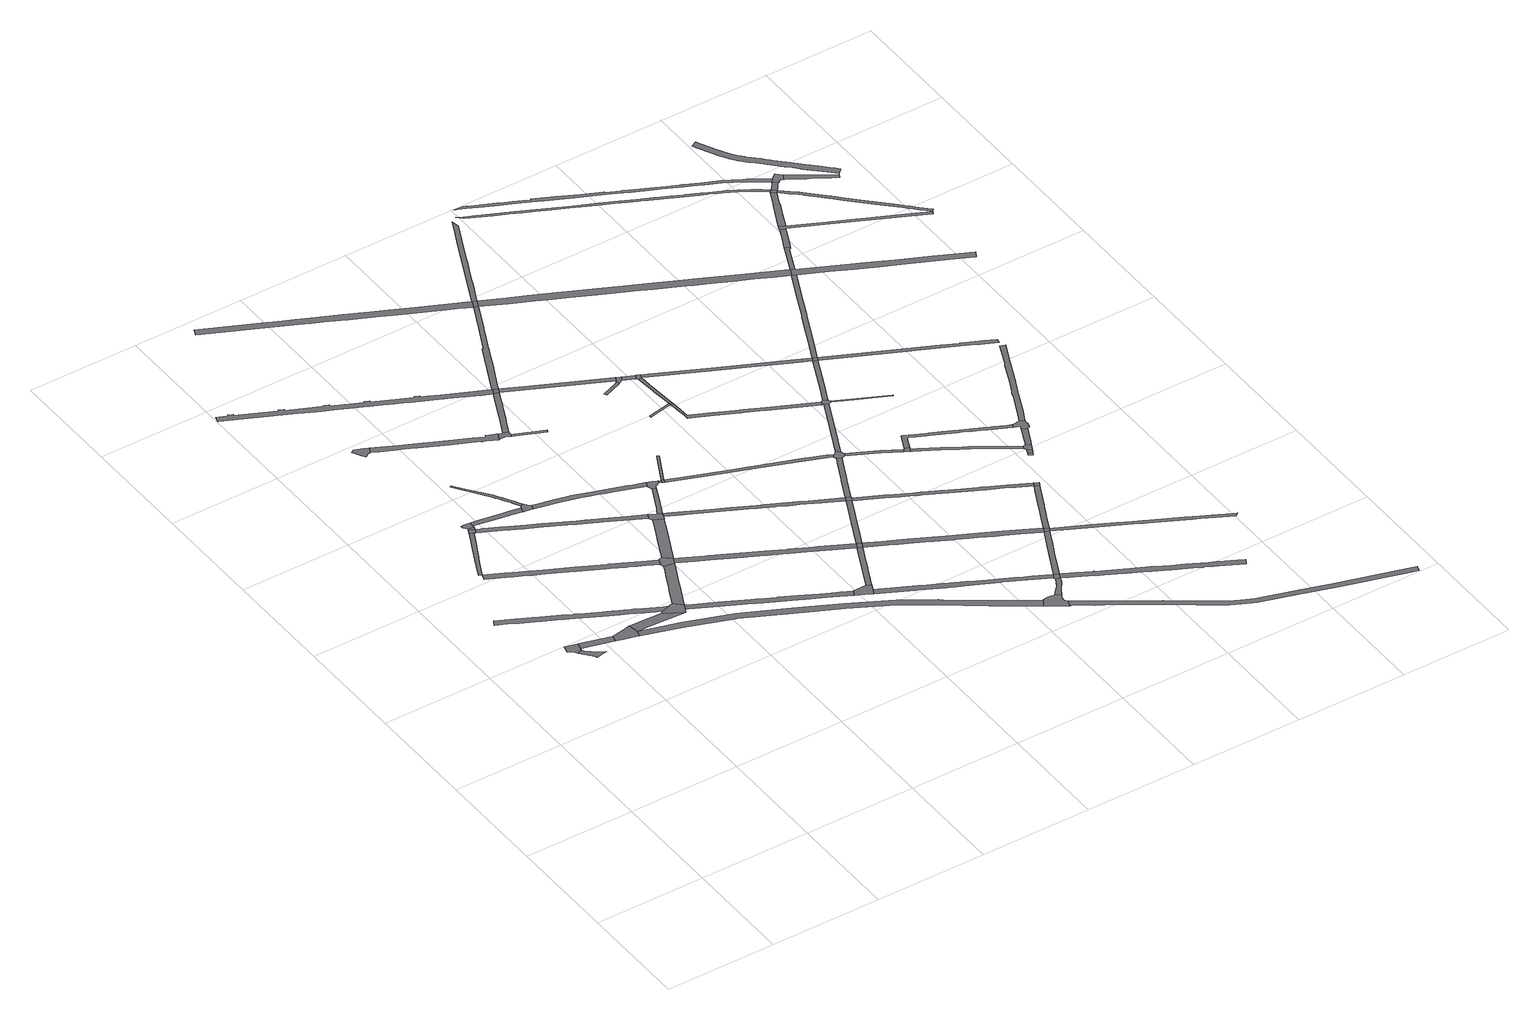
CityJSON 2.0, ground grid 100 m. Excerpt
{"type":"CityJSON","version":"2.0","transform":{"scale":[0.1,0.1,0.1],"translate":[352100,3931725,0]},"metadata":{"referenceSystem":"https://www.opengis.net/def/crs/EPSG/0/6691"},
"CityObjects":{
"road1":{"type":"Road","geometry":[{"type":"MultiSurface","lod":"1","boundaries":[[[0,1,2,3,4,5]]]}]},
"road2":{"type":"Road","attributes":{"RoadStructureAttribute.sectionType":"1"},"geometry":[{"type":"MultiSurface","lod":"1","boundaries":[[[5,6,7,8,9,10,11,0]]]}]},
"road3":{"type":"Road","attributes":{"RoadStructureAttribute.sectionType":"1"},"geometry":[{"type":"MultiSurface","lod":"1","boundaries":[[[12,13,14,15,1,0]]]}]},
"road4":{"type":"Road","attributes":{"RoadStructureAttribute.sectionType":"1"},"geometry":[{"type":"MultiSurface","lod":"1","boundaries":[[[16,17,18,19,20,21,22,23,24,25,26,27,28,29,30,31,32,33,34,35,36,37,38,39,40,41,42,43,44,45,46,47,48,49,50,51,52,53,54,55,56,57,58,59,60,61,62,63,64,65,66]]]}]},
"road5":{"type":"Road","geometry":[{"type":"MultiSurface","lod":"1","boundaries":[[[67,68,69,70,71,14,13,72,73,74,75,76,77]]]}]},
"road6":{"type":"Road","attributes":{"RoadStructureAttribute.sectionType":"1"},"geometry":[{"type":"MultiSurface","lod":"1","boundaries":[[[78,79,80,81,82,83,84,85,86,87,88,89,90,91]]]}]},
"road7":{"type":"Road","geometry":[{"type":"MultiSurface","lod":"1","boundaries":[[[90,92,93,94,95,96,91]]]}]},
"road8":{"type":"Road","attributes":{"RoadStructureAttribute.sectionType":"1"},"geometry":[{"type":"MultiSurface","lod":"1","boundaries":[[[97,98,94,93]]]}]},
"road9":{"type":"Road","geometry":[{"type":"MultiSurface","lod":"1","boundaries":[[[99,100,101,102,103,104,98,97,105]]]}]},
"road10":{"type":"Road","attributes":{"RoadStructureAttribute.sectionType":"1"},"geometry":[{"type":"MultiSurface","lod":"1","boundaries":[[[106,107,108,109,110,111,112,67,77]]]}]},
"road11":{"type":"Road","attributes":{"RoadStructureAttribute.sectionType":"1"},"geometry":[{"type":"MultiSurface","lod":"1","boundaries":[[[113,114,115,116,117,118,119,120,121,122,123,124,125,126,127,128,129,130,131,132,133,134,135,136,137,138,139,140,141,142,143,144,145,146,147,148,81,149]]]}]},
"road12":{"type":"Road","geometry":[{"type":"MultiSurface","lod":"1","boundaries":[[[150,151,152,153,154,155,156,157,158,159,160,161]]]}]},
"road13":{"type":"Road","attributes":{"RoadStructureAttribute.sectionType":"1"}},
"road14":{"type":"Road","geometry":[{"type":"MultiSurface","lod":"1","boundaries":[[[40,39,110,109,162,163,164]]]}]},
"road15":{"type":"Road","attributes":{"RoadStructureAttribute.sectionType":"1"},"geometry":[{"type":"MultiSurface","lod":"1","boundaries":[[[165,166,167,168,169,170,171,172,173,174,175,176,177,178,179,180,181,182,183,99,105]]]}]},
"road16":{"type":"Road","attributes":{"RoadStructureAttribute.sectionType":"1"},"geometry":[{"type":"MultiSurface","lod":"1","boundaries":[[[184,185,186,187,188,189,190,191,192,193,194,195,196,197,198,199,200,201,202,203,204,205,206,207,208,209,210,211,212,213,214,215,216]]]}]},
"road17":{"type":"Road","geometry":[{"type":"MultiSurface","lod":"1","boundaries":[[[217,218,219,220,221,222,223,224,225,226,216,215,227,228,229,230,231,232,233,234,175,174,235,236,237]]]}]},
"road18":{"type":"Road","attributes":{"RoadStructureAttribute.sectionType":"1"},"geometry":[{"type":"MultiSurface","lod":"1","boundaries":[[[238,239,240,241,242,243,244,245,246,247,248,249,250,251,252,253,254,255,256,93,92,257,258,259,260,261,262,263,264,265,266,267,268,269,270,271,272,273,274,275,276]]]}]},
"road19":{"type":"Road","attributes":{"RoadStructureAttribute.sectionType":"1"},"geometry":[{"type":"MultiSurface","lod":"1","boundaries":[[[277,278,279,280,281,282,283,284,285,286,287,288,289,290,291,292,293,294,295,296,297,298,299,300,301,302,303,304,305,306,307,308,309,310,311,312,313,314,315,316,317,318,319,320,321,322,323,324,325,326,327,328,329,330]]]}]},
"road20":{"type":"Road","attributes":{"RoadStructureAttribute.sectionType":"1"},"geometry":[{"type":"MultiSurface","lod":"1","boundaries":[[[331,332,333,334,335,336,337,338,339,340,341,342,343,344,345,346,347,348,349,350,351,352,353,354,355,356,357,358,359,360,361,155,362]]]}]},
"road21":{"type":"Road","geometry":[{"type":"MultiSurface","lod":"1","boundaries":[[[363,130,129,364,365,366]]]}]},
"road22":{"type":"Road","attributes":{"RoadStructureAttribute.sectionType":"1"},"geometry":[{"type":"MultiSurface","lod":"1","boundaries":[[[162,367,368,369,370,371,372,373,374,375,376,377,378,379,380,381,382,383,384,385,386,387,388,389,390,391,392,393,163]]]}]},
"road23":{"type":"Road","attributes":{"RoadStructureAttribute.sectionType":"1"},"geometry":[{"type":"MultiSurface","lod":"1","boundaries":[[[394,395,396,397,398,399,400,401,402,403,404,405,406,363,366]]]}]},
"road24":{"type":"Road","attributes":{"RoadStructureAttribute.sectionType":"1"},"geometry":[{"type":"MultiSurface","lod":"1","boundaries":[[[236,407,408,409,410,411,412,413,414,415,416,417,418,419,420,421,422,423,424,425,426,427,428,429,430,431,432,433,434,237]]]}]},
"road25":{"type":"Road","attributes":{"RoadStructureAttribute.sectionType":"1"},"geometry":[{"type":"MultiSurface","lod":"1","boundaries":[[[435,436,437,438,439,440,441,442,443,444,445,446,447,448,449,450,451,452,453,454,455,456,457,77,76]]]}]},
"road26":{"type":"Road","geometry":[{"type":"MultiSurface","lod":"1","boundaries":[[[275,401,400,458,459,460,276]]]}]},
"road27":{"type":"Road","geometry":[{"type":"MultiSurface","lod":"1","boundaries":[[[350,461,462,463,464,465,466,467,468,469,470,471,472,473,351]]]}]},
"road28":{"type":"Road","attributes":{"RoadStructureAttribute.sectionType":"1"},"geometry":[{"type":"MultiSurface","lod":"1","boundaries":[[[474,475,476,477,478,479,365,480,481,482,483,484,485,486,487,488,489,490,491,492,493,494,495,496,497,498,499,500,501,502,366,365,364,503,504,505,506,507,164,163]]]}]},
"road29":{"type":"Road","attributes":{"RoadStructureAttribute.sectionType":"1"},"geometry":[{"type":"MultiSurface","lod":"1","boundaries":[[[508,509,510,511,512,513,514,515,516,517,460,459]]]}]},
"road30":{"type":"Road","attributes":{"RoadStructureAttribute.sectionType":"1"},"geometry":[{"type":"MultiSurface","lod":"1","boundaries":[[[518,519,520,521,522,464,463]]]}]},
"road31":{"type":"Road","attributes":{"RoadStructureAttribute.sectionType":"1"},"geometry":[{"type":"MultiSurface","lod":"1","boundaries":[[[330,523,524,525,526,467,466,527,528,529,530,531,532,533,534,535,536,537]]]}]},
"road32":{"type":"Road","geometry":[{"type":"MultiSurface","lod":"1","boundaries":[[[538,539,540,421,420,541,512,511,542,543,544,545]]]}]},
"road33":{"type":"Road","attributes":{"RoadStructureAttribute.sectionType":"1"},"geometry":[{"type":"MultiSurface","lod":"1","boundaries":[[[546,547,548,549,550,551,552,553,554,555,556,557,558,559,560,561,562,563,564,565,566,567,568,569,570,571,572,573,574,575,576]]]}]},
"road34":{"type":"Road","geometry":[{"type":"MultiSurface","lod":"1","boundaries":[[[577,578,579,580,581,582,583,377,376]]]}]},
"road35":{"type":"Road","attributes":{"RoadStructureAttribute.sectionType":"1"},"geometry":[{"type":"MultiSurface","lod":"1","boundaries":[[[584,585,538,545]]]}]},
"road36":{"type":"Road","geometry":[{"type":"MultiSurface","lod":"1","boundaries":[[[586,587,585,584,588]]]}]},
"road37":{"type":"Road","geometry":[{"type":"MultiSurface","lod":"1","boundaries":[[[537,589,277,330]]]}]},
"road38":{"type":"Road","attributes":{"RoadStructureAttribute.sectionType":"1"},"geometry":[{"type":"MultiSurface","lod":"1","boundaries":[[[590,591,592,593,587,586]]]}]},
"road39":{"type":"Road","attributes":{"RoadStructureAttribute.sectionType":"1"},"geometry":[{"type":"MultiSurface","lod":"1","boundaries":[[[594,595,596,597,582,581,598,599,600,601,602,603,604,605,606,607,608,492]]]}]},
"road40":{"type":"Road","attributes":{"RoadStructureAttribute.sectionType":"1"},"geometry":[{"type":"MultiSurface","lod":"1","boundaries":[[[458,609,610,611,612,613,614,615,616,617,618,619,620,621,622,623,624,625,626,627,628,629,630,631,632,633,634,635,636,637,638,639,459]]]}]},
"road41":{"type":"Road","geometry":[{"type":"MultiSurface","lod":"1","boundaries":[[[608,640,493,492]]]}]},
"road42":{"type":"Road","attributes":{"RoadStructureAttribute.sectionType":"1"},"geometry":[{"type":"MultiSurface","lod":"1","boundaries":[[[641,642,643,644,645,646,647,589,537]]]}]},
"road43":{"type":"Road","attributes":{"RoadStructureAttribute.sectionType":"1"},"geometry":[{"type":"MultiSurface","lod":"1","boundaries":[[[578,648,649,650,651,652,653,654,655,656,657,658,659,660,661,662,663,664,665,666,667,668,669,670,671,672,673,674,675,676,677,579]]]}]},
"road44":{"type":"Road","attributes":{"RoadStructureAttribute.sectionType":"1"},"geometry":[{"type":"MultiSurface","lod":"1","boundaries":[[[678,679,680,681,682,683,684,685,686,687,586,588,688,689,690,691,692]]]}]},
"road45":{"type":"Road","attributes":{"RoadStructureAttribute.sectionType":"1"},"geometry":[{"type":"MultiSurface","lod":"1","boundaries":[[[693,694,695,493,640,696,697,698,699,700,701,628]]]}]},
"road46":{"type":"Road","geometry":[{"type":"MultiSurface","lod":"1","boundaries":[[[702,703,704,705,706,707]]]}]},
"road47":{"type":"Road","attributes":{"RoadStructureAttribute.sectionType":"1"},"geometry":[{"type":"MultiSurface","lod":"1","boundaries":[[[708,709,710,711,712,713,714,715,716]]]}]},
"road48":{"type":"Road","geometry":[{"type":"MultiSurface","lod":"1","boundaries":[[[629,628,701,717,718,719]]]}]},
"road49":{"type":"Road","geometry":[{"type":"MultiSurface","lod":"1","boundaries":[[[706,720,721,644,643,707]]]}]},
"road50":{"type":"Road","geometry":[{"type":"MultiSurface","lod":"1","boundaries":[[[722,562,561,723]]]}]},
"road51":{"type":"Road","geometry":[{"type":"MultiSurface","lod":"1","boundaries":[[[724,725,726,446,445,727,728,729,730,731,732,733,734,735]]]}]},
"road52":{"type":"Road","geometry":[{"type":"MultiSurface","lod":"1","boundaries":[[[716,736,737,738,708]]]}]},
"road53":{"type":"Road","attributes":{"RoadStructureAttribute.sectionType":"1"},"geometry":[{"type":"MultiSurface","lod":"1","boundaries":[[[720,739,740,721]]]}]},
"road54":{"type":"Road","geometry":[{"type":"MultiSurface","lod":"1","boundaries":[[[741,742,743,744,745,740,739,746,747,748]]]}]},
"road55":{"type":"Road","attributes":{"RoadStructureAttribute.sectionType":"1"},"geometry":[{"type":"MultiSurface","lod":"1","boundaries":[[[749,750,751,752,753,754,755,756,757,758,640,608,759,760,761,762,763,764,765,766,767,768,769,770,771,772]]]}]},
"road56":{"type":"Road","attributes":{"RoadStructureAttribute.sectionType":"1"},"geometry":[{"type":"MultiSurface","lod":"1","boundaries":[[[773,774,775,776,777,778,779,780,781,782,783,784,629,719]]]}]},
"road57":{"type":"Road","geometry":[{"type":"MultiSurface","lod":"1","boundaries":[[[656,785,786,787,657]]]}]},
"road58":{"type":"Road","attributes":{"RoadStructureAttribute.sectionType":"1"},"geometry":[{"type":"MultiSurface","lod":"1","boundaries":[[[788,789,790,791,792,793,794,795,796,562,722,797,798,799,800,801,802,803,804,805]]]}]},
"road59":{"type":"Road","geometry":[{"type":"MultiSurface","lod":"1","boundaries":[[[806,780,779,807,808,809,810,811,812,813,814,815,816,678,692]]]}]},
"road60":{"type":"Road","attributes":{"RoadStructureAttribute.sectionType":"1"},"geometry":[{"type":"MultiSurface","lod":"1","boundaries":[[[817,818,819,820,821,822,823,824,825,826,827,828,829,830,831,832,833,834,835,836,837,838,736,716]]]}]},
"road61":{"type":"Road","attributes":{"RoadStructureAttribute.sectionType":"1"},"geometry":[{"type":"MultiSurface","lod":"1","boundaries":[[[839,840,841,842,843,844,845,772,846,847,848,657,787]]]}]},
"road62":{"type":"Road","attributes":{"RoadStructureAttribute.sectionType":"1"},"geometry":[{"type":"MultiSurface","lod":"1","boundaries":[[[849,850,851,852,853,854,855,856,857,858,859,860,861,862,863,864,865,866,867,868,869,870,871,872,873,874,875,876,877,878,879,880,717,881]]]}]},
"road63":{"type":"Road","attributes":{"RoadStructureAttribute.sectionType":"1"},"geometry":[{"type":"MultiSurface","lod":"1","boundaries":[[[808,882,883,884,885,809]]]}]},
"road64":{"type":"Road","attributes":{"RoadStructureAttribute.sectionType":"1"},"geometry":[{"type":"MultiSurface","lod":"1","boundaries":[[[886,887,888,889,890,812,811,891,892,893]]]}]},
"road65":{"type":"Road","attributes":{"RoadStructureAttribute.sectionType":"1"},"geometry":[{"type":"MultiSurface","lod":"1","boundaries":[[[894,748,895,896,897,898,899,900,901,902,903,741,748,747,904,905,906,907,908,738,737]]]}]},
"road66":{"type":"Road","geometry":[{"type":"MultiSurface","lod":"1","boundaries":[[[845,909,749,772]]]}]},
"road67":{"type":"Road","geometry":[{"type":"MultiSurface","lod":"1","boundaries":[[[910,911,912,913,914,915,916,917,918,919,920,921,922,923,924,722,723,561,925,926,927,928,929,930,931,932,933,934,277,589,935,936,937,938,939,940,941,942,943,944,945,946,947,948,949,723,950,951,952,953,954,955,956,957,958,959,960,961,962,963,964,965]]]}]},
"road68":{"type":"Road","geometry":[{"type":"MultiSurface","lod":"1","boundaries":[[[966,967,968,969,884,883,970,971]]]}]},
"road69":{"type":"Road","attributes":{"RoadStructureAttribute.sectionType":"1"},"geometry":[{"type":"MultiSurface","lod":"1","boundaries":[[[972,973,974,975,976,977,978,979,980,981,982,983,984,985,986,987,988,989,990,991,992,993,994,995,996,787,786,785,997,998,735,734,999,1000,1001,1002,786,1003,1004,1005,1006,1007,1008,1009,1010,1011,1012,1013,1014,1015,1016,1017,1018,1019,1020,1021,1022,1023,1024,1025,1026,1027]]]}]},
"road70":{"type":"Road","geometry":[{"type":"MultiSurface","lod":"1","boundaries":[[[1028,1029,1030,1031,1032,1033,831,830,886,893,1034]]]}]},
"road71":{"type":"Road","attributes":{"RoadStructureAttribute.sectionType":"1"},"geometry":[{"type":"MultiSurface","lod":"1","boundaries":[[[862,1035,1036,1037,1038,1039,1040,749,909,1041,1042,1043,1044,1045,1046,1047]]]}]},
"road72":{"type":"Road","attributes":{"RoadStructureAttribute.sectionType":"1"},"geometry":[{"type":"MultiSurface","lod":"1","boundaries":[[[1048,1049,1050,1051,1052,1053,1028,1034]]]}]},
"road73":{"type":"Road","attributes":{"RoadStructureAttribute.sectionType":"1"},"geometry":[{"type":"MultiSurface","lod":"1","boundaries":[[[970,1054,1055,1056,1057,1058,1059,1060,1061,1062,1063,1064,1065,1066,1067,1068,1069,1070,1071,1072,971]]]}]},
"road74":{"type":"Road","geometry":[{"type":"MultiSurface","lod":"1","boundaries":[[[1073,1074,1075,863,862,1047]]]}]},
"road75":{"type":"Road","attributes":{"RoadStructureAttribute.sectionType":"1"},"geometry":[{"type":"MultiSurface","lod":"1","boundaries":[[[1076,1077,1078,1079,1080,1081,1082,1083,1084,1085,1086,1087,729,728,1088,1089,1090,1091,1092,1093,1094,1095,1096,1097,1098,1099,1100,1101,1102]]]}]},
"road76":{"type":"Road","attributes":{"RoadStructureAttribute.sectionType":"1"},"geometry":[{"type":"MultiSurface","lod":"1","boundaries":[[[1103,1104,1105,1106,1107,1108,1109,1110,1111,1112,1113,1114,1115,1116,968,967,1117,1118,1119,1120,1121,1122,1123,1124,1125,1126,1127,1128,1129]]]}]},
"road77":{"type":"Road","geometry":[{"type":"MultiSurface","lod":"1","boundaries":[[[1130,1131,900,899]]]}]},
"road78":{"type":"Road","attributes":{"RoadStructureAttribute.sectionType":"1"},"geometry":[{"type":"MultiSurface","lod":"1","boundaries":[[[845,1132,1133,1134,1135,1136,1137,1138,1139,1140,1141,1142,1143,1144,1145,1146,1147,1148,1149,1150,1151,1152,1153,1154,1155,1156,909]]]}]},
"road79":{"type":"Road","geometry":[{"type":"MultiSurface","lod":"1","boundaries":[[[1157,1158,1159,1160]]]}]},
"road80":{"type":"Road","attributes":{"RoadStructureAttribute.sectionType":"1"},"geometry":[{"type":"MultiSurface","lod":"1","boundaries":[[[1161,1162,1157,1160,1163,1164,1165]]]}]},
"road81":{"type":"Road","geometry":[{"type":"MultiSurface","lod":"1","boundaries":[[[1166,1167,1168,1169,1170,1062,1061,1171,1172,1173,1174,1175,1176,1161,1165,1177,1178]]]}]},
"road82":{"type":"Road","attributes":{"RoadStructureAttribute.sectionType":"1"},"geometry":[{"type":"MultiSurface","lod":"1","boundaries":[[[1179,1180,1181,1182,1183,1184,1166,1178]]]}]},
"road83":{"type":"Road","geometry":[{"type":"MultiSurface","lod":"1","boundaries":[[[1185,1186,1187,1188,1189,1190,1191,1192,1193,1194,1195,900,1131,1196,1197,1198,1199,1200,1201,1202,1203,1204,1205,1206,965]]]}]},
"road84":{"type":"Road","geometry":[{"type":"MultiSurface","lod":"1","boundaries":[[[1181,1207,1208,1209,1210,1211,1212,1213,1214,1215,1216,1217,1218,1219,1220,1221,1222,1103,1129,1223,1224,1225,1182]]]}]},
"road85":{"type":"Road","attributes":{"RoadStructureAttribute.sectionType":"1"},"geometry":[{"type":"MultiSurface","lod":"1","boundaries":[[[1226,1227,1228,1229,1230,1231,1232,1131,1130,899,1233,1234,1032,1031,1235,1236,1237,1130,1238,1239,1240,1241,1242,1243]]]}]},
"road86":{"type":"Road","attributes":{"RoadStructureAttribute.sectionType":"1"},"geometry":[{"type":"MultiSurface","lod":"1","boundaries":[[[1244,1245,1246,1247,1248,1249,1250,1251,1252,1253,1254,1255,1256,1257,1258,1259,1260,1261,1262,1263,1264,1265,1266,1267,1268,1269,1270,1271,1272,1273,1274,1275,1276,1277,1278,1279,1280,1281,1282,1283,1284,1285,1286,1287,1288,1289,1290,1291,1292,1293,1294,1295,1296,1297,1298,1299,1300,1301,1302,1303,1304,1305,1306,1307,1308,1309]]]}]},
"road87":{"type":"Road","attributes":{"RoadStructureAttribute.sectionType":"1"},"geometry":[{"type":"MultiSurface","lod":"1","boundaries":[[[1310,1311,1312,1313,1314,1315,1316,1317,1318,1319,1320,1321,1322,1323,1324,1325,1326,1327,1328,1329,1330,1331,1332,1333,1334,1335,1336,1337,1338,1339,1340,1341,1342,1343,1344,1345,1346,1347,1348,1349,1350,1351,1352,1353,1354,1355,1356,1357,1358,1359,1360,1361,1362,1363,1364,1365,1366,1367,1368,1369,1370,1371,1372,1373,1374,1375,1376,1377,1378,1379,1380,1381,1382,1383]]]}]},
"road88":{"type":"Road","attributes":{"RoadStructureAttribute.sectionType":"1"},"geometry":[{"type":"MultiSurface","lod":"1","boundaries":[[[1384,1385,1386,1387,1388,1389,1390,1391,1392,1393,1394,1395,1396,1397,1398,1399,1400,1401,1402,1403,1404,1405,1218,1217]]]}]},
"road89":{"type":"Road","geometry":[{"type":"MultiSurface","lod":"1","boundaries":[[[1406,1407,910,1408,1409,1410,1411,1412,1413]]]}]},
"road90":{"type":"Road","geometry":[{"type":"MultiSurface","lod":"1","boundaries":[[[1412,1414,1415,1416,1417,1418,1413]]]}]},
"road91":{"type":"Road","attributes":{"RoadStructureAttribute.sectionType":"1"},"geometry":[{"type":"MultiSurface","lod":"1","boundaries":[[[1419,1420,1421,1422,1423,1424,1425,1426,1408,910,965,1206,1427,1428,1429,1430,1431,1432,1433,1434,1435]]]}]},
"road92":{"type":"Road","geometry":[{"type":"MultiSurface","lod":"1","boundaries":[[[1436,1437,1438,1275,1274,1439]]]}]},
"road93":{"type":"Road","attributes":{"RoadStructureAttribute.sectionType":"1"},"geometry":[{"type":"MultiSurface","lod":"1","boundaries":[[[1440,1441,1442,1438,1437,1443,1444,1445,1446]]]}]},
"road94":{"type":"Road","attributes":{"RoadStructureAttribute.sectionType":"1"},"geometry":[{"type":"MultiSurface","lod":"1","boundaries":[[[1447,1448,1449,1450,1451,1452,1453,1454,1455,1456,1457,1458,1459,1460,1417,1416]]]}]},
"road95":{"type":"Road","geometry":[{"type":"MultiSurface","lod":"1","boundaries":[[[1440,1446,1461,1462,1463,1464,1465,1466,1467,1468,1469,1310,1383]]]}]},
"road96":{"type":"Road","attributes":{"RoadStructureAttribute.sectionType":"1"},"geometry":[{"type":"MultiSurface","lod":"1","boundaries":[[[1470,1471,1472,1473,1474,1436,1475,1476,1477,1478,1479,1480,1481,1482,1483,1484,1485,1486,1487,1488,1489,1490,1491,1492,1452,1493,1494,1495,1496,1497,1498,1499,1500,1501,1502,1503,1504,1505,1506,1507,1508,1509,1510,1511,1512,1513,1437,1436,1439,1514,1515,1516,1517,1518,1519,1520,1458,1457]]]}]},
"road97":{"type":"Road","attributes":{"RoadStructureAttribute.sectionType":"1"},"geometry":[{"type":"MultiSurface","lod":"1","boundaries":[[[1521,1522,1523,1524,1525,1526,1527,1528,1529,1530,1531,1532,1533,1534,1535,1536,1537,1538,1539,1540,1541,1542,1543,1544,1545,1546,1547,1548,1549,1550,1551,1552,1553,1554,1555,1556,1557,1558,1559,1560,1561,1562,1563,1564,1565,1566,1567]]]}]},
"road98":{"type":"Road","attributes":{"RoadStructureAttribute.sectionType":"1"},"geometry":[{"type":"MultiSurface","lod":"1","boundaries":[[[1568,1569,1465,1464,1570,1571,1572,1573,1574,1575,1576]]]}]}
},
"vertices":[
[799,2904,0],[815,2968,0],[707,2995,0],[691,2931,0],[741,2885,0],[756,2867,0],
[844,2762,0],[848,2738,0],[952,2760,0],[887,2800,0],[804,2867,0],[796,2885,0],
[811,2901,0],[1080,2829,0],[1097,2892,0],[827,2965,0],
[400,3527,0],[492,3482,0],[577,3438,0],[726,3366,0],[727,3366,0],[735,3359,0],[879,3288,0],[896,3280,0],[974,3240,0],[1076,3189,0],[1121,3167,0],[1212,3121,0],[1228,3114,0],[1248,3103,0],[1250,3102,0],[1252,3101,0],[1294,3080,0],[1323,3066,0],[1357,3049,0],[1417,3018,0],[1469,2993,0],[1553,2951,0],[1569,2943,0],[1600,2929,0],[1679,2955,0],[1632,2973,0],[1593,2993,0],[1588,2995,0],[1492,3043,0],[1454,3063,0],[1437,3071,0],[1423,3078,0],[1404,3088,0],[1357,3111,0],[1320,3130,0],[1287,3146,0],[1273,3152,0],[1271,3153,0],[1253,3162,0],[1251,3163,0],[1230,3173,0],[1201,3187,0],[1080,3248,0],[1005,3286,0],[997,3290,0],[913,3332,0],[757,3410,0],[705,3437,0],[587,3496,0],[580,3500,0],[425,3576,0],
[1277,2922,0],[1250,2917,0],[1248,2917,0],[1200,2909,0],[1193,2908,0],[1145,2811,0],[1247,2784,0],[1249,2783,0],[1265,2779,0],[1274,2776,0],[1291,2834,0],
[756,4345,0],[670,4167,0],[643,4112,0],[670,4099,0],[704,4170,0],[731,4224,0],[741,4244,0],[786,4328,0],[795,4345,0],[832,4417,0],[859,4472,0],[878,4509,0],[908,4569,0],[873,4586,0],
[922,4562,0],[943,4602,0],[893,4626,0],[880,4599,0],[875,4590,0],
[947,4626,0],[897,4634,0],
[953,4690,0],[902,4694,0],[871,4696,0],[869,4670,0],[876,4665,0],[885,4652,0],[950,4645,0],
[1350,2832,0],[1389,2831,0],[1598,2824,0],[1741,2817,0],[1575,2915,0],[1491,2917,0],[1291,2924,0],
[811,3967,0],[864,3941,0],[956,3896,0],[996,3876,0],[1087,3831,0],[1258,3747,0],[1260,3746,0],[1310,3721,0],[1523,3615,0],[1549,3602,0],[1552,3601,0],[1665,3545,0],[1679,3538,0],[1738,3510,0],[1744,3506,0],[1808,3475,0],[1908,3425,0],[1930,3476,0],[1770,3555,0],[1761,3559,0],[1731,3574,0],[1713,3583,0],[1577,3650,0],[1573,3653,0],[1563,3657,0],[1384,3746,0],[1336,3769,0],[1334,3771,0],[1261,3807,0],[1259,3808,0],[1110,3881,0],[1016,3928,0],[1008,3932,0],[968,3951,0],[890,3990,0],[832,4019,0],[653,4045,0],
[716,5859,0],[734,5831,0],[777,5860,0],[777,5855,0],[789,5855,0],[813,5907,0],[786,5919,0],[788,5922,0],[779,5926,0],[778,5923,0],[700,5959,0],[667,5939,0],
[1759,2846,0],[1783,2898,0],[1715,2965,0],
[1056,4628,0],[1192,4605,0],[1217,4601,0],[1254,4594,0],[1268,4592,0],[1270,4592,0],[1274,4591,0],[1311,4585,0],[1369,4573,0],[1377,4571,0],[1387,4619,0],[1297,4637,0],[1293,4638,0],[1281,4640,0],[1271,4642,0],[1269,4642,0],[1243,4646,0],[1005,4683,0],[957,4690,0],
[1413,4682,0],[1395,4717,0],[1389,4726,0],[1371,4755,0],[1357,4777,0],[1343,4801,0],[1338,4811,0],[1326,4830,0],[1317,4845,0],[1295,4879,0],[1274,4910,0],[1273,4911,0],[1272,4912,0],[1139,5083,0],[1089,5157,0],[1080,5150,0],[1074,5146,0],[1249,4892,0],[1271,4864,0],[1272,4863,0],[1273,4861,0],[1293,4830,0],[1307,4808,0],[1313,4797,0],[1324,4779,0],[1333,4763,0],[1333,4762,0],[1350,4736,0],[1361,4719,0],[1370,4703,0],[1376,4693,0],[1403,4640,0],[1428,4653,0],
[1464,4608,0],[1459,4612,0],[1455,4615,0],[1451,4619,0],[1447,4623,0],[1443,4628,0],[1440,4632,0],[1437,4637,0],[1434,4642,0],[1431,4647,0],[1403,4637,0],[1403,4633,0],[1401,4630,0],[1400,4627,0],[1398,4625,0],[1395,4623,0],[1393,4621,0],[1390,4619,0],[1433,4560,0],[1464,4553,0],[1474,4601,0],
[2058,4049,0],[2041,4057,0],[2027,4064,0],[1850,4152,0],[1819,4167,0],[1726,4213,0],[1665,4243,0],[1523,4314,0],[1421,4365,0],[1277,4436,0],[1268,4440,0],[1266,4441,0],[1224,4462,0],[1187,4480,0],[1177,4485,0],[1122,4513,0],[1042,4553,0],[995,4576,0],[983,4582,0],[1034,4506,0],[1073,4487,0],[1108,4469,0],[1157,4445,0],[1165,4441,0],[1208,4420,0],[1239,4404,0],[1266,4391,0],[1268,4390,0],[1402,4324,0],[1618,4216,0],[1646,4203,0],[1790,4131,0],[1797,4128,0],[1830,4112,0],[1972,4041,0],[2004,4025,0],[2020,4017,0],[2152,3952,0],[2172,3992,0],
[2030,5967,0],[2026,5969,0],[1658,6139,0],[1563,6183,0],[1503,6211,0],[1508,6222,0],[1468,6241,0],[1463,6230,0],[1290,6311,0],[1288,6312,0],[1255,6328,0],[1142,6381,0],[1147,6391,0],[1106,6410,0],[1101,6400,0],[1003,6446,0],[848,6518,0],[852,6528,0],[812,6547,0],[807,6537,0],[792,6544,0],[759,6559,0],[598,6635,0],[522,6670,0],[527,6681,0],[485,6700,0],[480,6690,0],[154,6843,0],[159,6853,0],[118,6872,0],[113,6862,0],[26,6903,0],[6,6850,0],[16,6845,0],[302,6711,0],[588,6578,0],[723,6515,0],[734,6510,0],[760,6497,0],[846,6457,0],[994,6388,0],[1060,6357,0],[1103,6337,0],[1202,6291,0],[1288,6251,0],[1290,6250,0],[1349,6222,0],[1406,6196,0],[1638,6087,0],[1646,6083,0],[1671,6072,0],[1873,5977,0],[1922,5954,0],[2002,5917,0],
[853,5826,0],[887,5811,0],[955,5779,0],[1038,5740,0],[1044,5737,0],[1081,5719,0],[1134,5695,0],[1213,5657,0],[1280,5626,0],[1282,5625,0],[1291,5620,0],[1366,5585,0],[1520,5513,0],[1555,5496,0],[1600,5475,0],[1599,5473,0],[1607,5470,0],[1608,5472,0],[1629,5464,0],[1722,5420,0],[1753,5485,0],[1742,5491,0],[1696,5512,0],[1663,5528,0],[1658,5517,0],[1654,5510,0],[1562,5554,0],[1283,5687,0],[1281,5688,0],[1169,5740,0],[1027,5806,0],[789,5857,0],
[1966,3491,0],[1916,3384,0],[2011,3375,0],[2034,3425,0],
[1783,2836,0],[2002,2727,0],[2204,2626,0],[2268,2594,0],[2317,2567,0],[2564,2446,0],[2613,2420,0],[2726,2365,0],[2807,2324,0],[2961,2247,0],[2985,2296,0],[2902,2338,0],[2891,2343,0],[2831,2373,0],[2753,2411,0],[2751,2412,0],[2591,2494,0],[2590,2494,0],[2453,2563,0],[2441,2568,0],[2440,2569,0],[2318,2630,0],[2292,2643,0],[2268,2655,0],[2262,2657,0],[2027,2776,0],[1806,2886,0],
[2038,3433,0],[2050,3458,0],[2146,3659,0],[2148,3662,0],[2193,3755,0],[2241,3857,0],[2251,3877,0],[2169,3916,0],[2148,3872,0],[2093,3756,0],[2067,3702,0],[2065,3698,0],[1975,3509,0],
[1568,4531,0],[1661,4510,0],[1736,4491,0],[1863,4456,0],[1933,4436,0],[1936,4436,0],[1949,4431,0],[1993,4417,0],[2047,4398,0],[2106,4378,0],[2198,4344,0],[2243,4328,0],[2338,4293,0],[2366,4282,0],[2386,4331,0],[2384,4332,0],[2323,4352,0],[2285,4365,0],[2249,4378,0],[2183,4400,0],[2116,4423,0],[2030,4451,0],[1990,4464,0],[1944,4479,0],[1804,4525,0],[1776,4534,0],[1668,4558,0],[1546,4586,0],
[1619,2671,0],[2024,2527,0],[2037,2522,0],[2439,2330,0],[2813,2149,0],[3176,1957,0],[3414,1798,0],[3444,1779,0],[3776,1540,0],[4082,1332,0],[4124,1303,0],[4168,1366,0],[4116,1389,0],[3813,1594,0],[3510,1812,0],[3481,1833,0],[3210,2013,0],[2843,2208,0],[2468,2390,0],[2096,2567,0],[2062,2583,0],[1640,2734,0],[1413,2799,0],
[2262,3901,0],[2277,3941,0],[2240,3959,0],
[1725,5420,0],[1780,5421,0],[1828,5401,0],[1838,5425,0],[1835,5445,0],[1840,5456,0],[1796,5476,0],[1794,5474,0],[1792,5472,0],[1790,5471,0],[1786,5471,0],[1784,5471,0],[1782,5471,0],
[1792,2918,0],[1866,3072,0],[1896,3136,0],[1917,3179,0],[1973,3292,0],[1974,3293,0],[2155,3302,0],[2265,3247,0],[2502,3129,0],[2532,3114,0],[2660,3050,0],[2670,3045,0],[2820,2970,0],[2831,2964,0],[2992,2884,0],[3042,2859,0],[3136,2813,0],[3264,2749,0],[3311,2725,0],[3335,2775,0],[3157,2864,0],[3066,2909,0],[3005,2939,0],[2857,3013,0],[2842,3021,0],[2684,3099,0],[2558,3163,0],[2287,3298,0],[2266,3309,0],[1893,3332,0],[1870,3286,0],[1836,3218,0],[1816,3176,0],[1785,3111,0],
[2289,3966,0],[2293,3974,0],[2354,4101,0],[2412,4223,0],[2380,4238,0],[2344,4162,0],[2321,4115,0],[2275,4018,0],[2267,4006,0],[2260,3997,0],
[1885,5377,0],[2010,5323,0],[2096,5286,0],[2107,5310,0],[2020,5347,0],
[1972,5852,0],[1887,5672,0],[1879,5654,0],[1857,5607,0],[1848,5475,0],[1895,5573,0],[1915,5616,0],[1923,5633,0],[1934,5656,0],[1966,5725,0],[1970,5734,0],[1979,5753,0],[2017,5831,0],[2027,5853,0],[2052,5908,0],
[2476,4295,0],[2471,4296,0],[2434,4312,0],[2373,4256,0],[2422,4245,0],[2426,4253,0],[2435,4256,0],[2465,4267,0],
[467,7840,0],[721,7722,0],[1037,7574,0],[1214,7491,0],[1302,7450,0],[1304,7449,0],[1395,7407,0],[1515,7351,0],[1570,7325,0],[1803,7216,0],[1889,7176,0],[1930,7157,0],[2105,7075,0],[2280,6994,0],[2370,6951,0],[2477,6900,0],[2503,6966,0],[2301,7060,0],[2128,7140,0],[1945,7225,0],[1904,7245,0],[1770,7307,0],[1572,7399,0],[1508,7429,0],[1305,7523,0],[1303,7524,0],[1225,7560,0],[1134,7603,0],[1031,7650,0],[1019,7656,0],[495,7900,0],
[3073,2191,0],[3099,2178,0],[3124,2227,0],[3142,2264,0],[3148,2278,0],[3107,2297,0],[3106,2297,0],
[2489,4258,0],[2500,4286,0],
[2519,4278,0],[2501,4288,0],[2508,4250,0],
[2070,5948,0],
[2624,4482,0],[2657,4545,0],[2639,4555,0],[2607,4491,0],
[3292,2687,0],[3215,2524,0],[3197,2487,0],[3192,2475,0],[3165,2314,0],[3180,2345,0],[3211,2412,0],[3232,2456,0],[3238,2467,0],[3251,2496,0],[3260,2514,0],[3297,2593,0],[3302,2603,0],[3340,2684,0],[3352,2705,0],
[2406,3833,0],[2429,3822,0],[2592,3742,0],[2749,3665,0],[2757,3660,0],[2869,3605,0],[2918,3581,0],[2933,3573,0],[2970,3555,0],[2993,3544,0],[3018,3532,0],[3063,3509,0],[3074,3504,0],[3153,3464,0],[3173,3454,0],[3191,3445,0],[3237,3423,0],[3285,3400,0],[3394,3346,0],[3567,3260,0],[3584,3294,0],[3512,3329,0],[3321,3423,0],[3252,3458,0],[3010,3578,0],[2952,3607,0],[2769,3697,0],[2767,3698,0],[2622,3770,0],[2433,3863,0],[2348,3906,0],
[3376,2755,0],
[2164,5856,0],[2642,5632,0],[2899,5512,0],[2917,5551,0],[2808,5602,0],[2263,5858,0],[2100,5934,0],
[3398,2029,0],[3422,2017,0],[3617,1920,0],[3671,1893,0],[3689,1884,0],[3781,1841,0],[4009,1736,0],[4026,1728,0],[4386,1550,0],[4410,1585,0],[4259,1661,0],[4227,1678,0],[4204,1689,0],[4136,1721,0],[4064,1758,0],[4061,1760,0],[3945,1817,0],[3862,1858,0],[3785,1898,0],[3712,1933,0],[3707,1936,0],[3635,1971,0],[3630,1974,0],[3624,1977,0],[3617,1981,0],[3477,2052,0],[3466,2058,0],[3447,2067,0],[3371,2104,0],[3251,2164,0],
[3803,3791,0],[3758,3817,0],[3606,3878,0],[3593,3883,0],[3189,4031,0],[3183,4034,0],[3047,4078,0],[2972,4106,0],[2892,4136,0],[2799,4172,0],[2882,4108,0],[2983,4070,0],[3172,4000,0],[3528,3867,0],[3788,3770,0],
[3520,3160,0],[3450,3015,0],[3448,3012,0],[3450,2911,0],[3489,2992,0],[3490,2995,0],[3552,3123,0],[3596,3216,0],[3604,3232,0],
[2876,5486,0],[2729,5428,0],[2740,5405,0],[2893,5464,0],[2907,5472,0],[2891,5498,0],
[3084,5043,0],[3068,5039,0],[2890,5002,0],[2872,4999,0],[2875,4980,0],[2877,4981,0],[2879,4981,0],[3046,5016,0],[3088,5024,0],
[3626,3264,0],[3625,3270,0],[3626,3279,0],
[2939,5492,0],[2958,5532,0],
[2542,6954,0],[2513,6884,0],
[4247,1371,0],[4221,1377,0],[4173,1366,0],[4284,1193,0],[4296,1188,0],[4321,1247,0],[4305,1268,0],[4301,1284,0],[4303,1300,0],[4306,1312,0],[4322,1339,0],[4275,1369,0],
[3113,5026,0],[3112,5045,0],[3085,5043,0],
[3043,5442,0],[3062,5483,0],
[3097,5465,0],[3087,5470,0],[3088,5474,0],[3074,5480,0],[3073,5478,0],[3053,5435,0],[3056,5428,0],[3083,5434,0],
[4669,2111,0],[4381,2255,0],[4132,2378,0],[4022,2433,0],[3881,2503,0],[3706,2591,0],[3704,2592,0],[3626,2630,0],[3522,2682,0],[3414,2736,0],[3577,2593,0],[3603,2580,0],[3677,2543,0],[3838,2463,0],[3857,2454,0],[3998,2383,0],[4019,2373,0],[4106,2330,0],[4174,2296,0],[4296,2235,0],[4356,2205,0],[4474,2146,0],[4624,2072,0],[4645,2062,0],
[3716,3469,0],[3723,3482,0],[3735,3507,0],[3816,3676,0],[3820,3684,0],[3834,3709,0],[3838,3717,0],[3800,3737,0],[3794,3728,0],[3773,3692,0],[3682,3502,0],[3676,3488,0],
[4392,1528,0],[4430,1515,0],[4451,1565,0],
[2931,7873,0],[2893,7791,0],[2829,7659,0],[2729,7446,0],[2724,7437,0],[2721,7428,0],[2719,7422,0],[2621,7217,0],[2506,6971,0],[2628,7131,0],[2658,7200,0],[2707,7301,0],[2756,7405,0],[2758,7411,0],[2761,7420,0],[2765,7428,0],[2865,7642,0],[2943,7807,0],
[3798,3742,0],[3845,3720,0],[3871,3728,0],[3882,3756,0],[3878,3767,0],[3872,3784,0],[3844,3822,0],[3827,3799,0],[3818,3792,0],[3811,3789,0],[3806,3789,0],
[3091,4995,0],[3097,4916,0],[3103,4851,0],[3104,4832,0],[3106,4808,0],[3131,4797,0],[3297,4720,0],[3493,4628,0],[3513,4619,0],[3663,4549,0],[3679,4542,0],[3826,4473,0],[3939,4420,0],[4078,4354,0],[4094,4389,0],[3695,4576,0],[3531,4653,0],[3474,4680,0],[3313,4755,0],[3139,4835,0],[3124,4842,0],[3114,5020,0],
[4477,1618,0],[4555,1778,0],[4567,1803,0],[4586,1843,0],[4627,1925,0],[4672,2018,0],[4688,2048,0],[4528,1823,0],[4515,1797,0],[4417,1598,0],
[3836,3117,0],[3951,3059,0],[4048,3011,0],[4085,2992,0],[4106,2982,0],[4243,2913,0],[4295,2887,0],[4335,2867,0],[4427,2821,0],[4553,2758,0],[4559,2755,0],[4690,2690,0],[4771,2649,0],[4901,2584,0],[4917,2617,0],[4820,2667,0],[4733,2711,0],[4728,2714,0],[4570,2791,0],[4547,2803,0],[4528,2813,0],[4363,2895,0],[4356,2898,0],[4313,2920,0],[4270,2942,0],[4259,2948,0],[4133,3010,0],[4116,3018,0],[4064,3044,0],[3931,3112,0],[3870,3142,0],[3856,3149,0],[3604,3233,0],
[4125,3600,0],[4286,3510,0],[4301,3536,0],[4139,3626,0],
[4091,4349,0],[4085,4338,0],[3967,4085,0],[3889,3917,0],[3844,3823,0],[3938,3924,0],[4121,4320,0],[4128,4335,0],
[3090,5331,0],[3137,5408,0],[3588,5194,0],[3878,5057,0],[4147,4931,0],[4324,4849,0],[4340,4884,0],[4224,4938,0],[3577,5240,0],[3155,5438,0],[3058,5420,0],[3065,5291,0],[3065,5289,0],[3070,5223,0],[3080,5099,0],
[4703,2079,0],
[4811,5893,0],[4594,5994,0],[4454,6060,0],[4340,6114,0],[4183,6187,0],[4004,6271,0],[3818,6358,0],[3676,6424,0],[3606,6456,0],[3454,6528,0],[3274,6612,0],[3090,6698,0],[2912,6781,0],[2880,6796,0],[2759,6853,0],[2422,6783,0],[2408,6754,0],[2366,6665,0],[2268,6458,0],[2259,6440,0],[2257,6435,0],[2254,6429,0],[2246,6433,0],[2030,5978,0],[2034,5976,0],[2075,5957,0],[2080,5967,0],[2180,6176,0],[2184,6184,0],[2261,6349,0],[2289,6406,0],[2294,6418,0],[2295,6423,0],[2304,6440,0],[2365,6569,0],[2398,6638,0],[2401,6646,0],[2455,6758,0],[2466,6781,0],[2510,6877,0],[2729,6783,0],[2922,6692,0],[3013,6650,0],[3176,6573,0],[3371,6482,0],[3580,6384,0],[3644,6354,0],[3779,6291,0],[4048,6165,0],[4073,6153,0],[4198,6095,0],[4356,6022,0],[4445,5980,0],[4510,5950,0],[4643,5888,0],[4780,5825,0],
[4346,3517,0],[4351,3527,0],[4313,3544,0],[4309,3539,0],[4330,3485,0],[4345,3512,0],
[5770,890,0],[5715,918,0],[5581,988,0],[5568,994,0],[5512,1023,0],[5473,1041,0],[5456,1051,0],[5408,1076,0],[5401,1080,0],[5347,1107,0],[5245,1158,0],[5189,1187,0],[5129,1219,0],[5103,1233,0],[4993,1289,0],[4988,1291,0],[4922,1324,0],[4915,1328,0],[4908,1332,0],[4701,1436,0],[4696,1440,0],[4694,1441,0],[4581,1500,0],[4572,1505,0],[4478,1551,0],[4353,1453,0],[4317,1414,0],[4328,1348,0],[4348,1380,0],[4355,1391,0],[4410,1470,0],[4492,1483,0],[4565,1446,0],[4575,1441,0],[4576,1441,0],[4676,1387,0],[4695,1378,0],[4704,1374,0],[4775,1338,0],[4786,1333,0],[4883,1283,0],[4891,1279,0],[4897,1274,0],[4969,1238,0],[5056,1193,0],[5074,1184,0],[5164,1138,0],[5218,1109,0],[5369,1034,0],[5443,995,0],[5448,993,0],[5514,960,0],[5550,941,0],[5587,923,0],[5597,918,0],[5744,842,0],
[4162,4359,0],[4152,4364,0],[4150,4373,0],[4149,4380,0],[4113,4396,0],[4105,4393,0],[4156,4345,0],
[4898,2578,0],[4881,2543,0],[4790,2358,0],[4783,2345,0],[4719,2213,0],[4683,2140,0],[4770,2216,0],[4790,2257,0],[4823,2324,0],[4830,2338,0],[4890,2460,0],[4927,2535,0],[4941,2564,0],
[4245,4303,0],[4355,4250,0],[4454,4203,0],[4597,4135,0],[4604,4132,0],[4611,4145,0],
[4347,3476,0],[4468,3407,0],[4540,3366,0],[4670,3289,0],[4726,3255,0],[4738,3247,0],[5061,3033,0],[5088,3015,0],[5105,3040,0],[5000,3110,0],[4791,3248,0],[4754,3273,0],[4748,3276,0],[4706,3302,0],[4555,3392,0],[4502,3422,0],[4481,3434,0],[4398,3481,0],[4362,3501,0],
[4946,2574,0],[4957,2597,0],[4924,2614,0],
[6844,61,0],[6726,95,0],[6181,256,0],[5904,340,0],[5566,440,0],[5459,492,0],[5375,535,0],[5177,671,0],[5165,680,0],[4947,833,0],[4634,1037,0],[4496,1126,0],[4302,1185,0],[4328,1179,0],[4467,1083,0],[4531,1041,0],[4918,789,0],[5135,637,0],[5235,568,0],[5348,490,0],[5436,445,0],[5548,392,0],[5889,290,0],[6166,206,0],[6738,37,0],[6829,11,0],[6832,10,0],
[5185,3311,0],[5144,3328,0],[5048,3372,0],[5002,3394,0],[4977,3406,0],[4876,3454,0],[4804,3488,0],[4778,3500,0],[4760,3509,0],[4678,3547,0],[4578,3593,0],[4560,3602,0],[4389,3682,0],[4380,3687,0],[4398,3628,0],[4417,3635,0],[4469,3610,0],[4547,3574,0],[4565,3565,0],[4569,3563,0],[4765,3472,0],[4807,3452,0],[4875,3420,0],[4938,3390,0],[4988,3366,0],[5095,3316,0],[5171,3281,0],
[4360,4832,0],[4376,4866,0],
[4831,1977,0],[4953,1916,0],[4957,1914,0],[5157,1814,0],[5284,1751,0],[5359,1713,0],[5389,1698,0],[5566,1609,0],[5703,1540,0],[5763,1510,0],[5817,1482,0],[6014,1381,0],[6044,1404,0],[6010,1422,0],[5861,1499,0],[5779,1541,0],[5670,1596,0],[5548,1657,0],[5507,1678,0],[5375,1745,0],[5299,1783,0],[5190,1837,0],[5005,1930,0],[4969,1948,0],[4741,2061,0],
[5085,2948,0],[5075,2926,0],[5110,2908,0],[5123,2931,0],
[5101,2983,0],[5096,2972,0],[5131,2946,0],[5134,2951,0],[5141,2964,0],
[5130,3045,0],[5127,3043,0],[5120,3039,0],[5113,3039,0],[5111,3039,0],[5094,3011,0],[5100,3006,0],[5104,2998,0],[5104,2990,0],[5102,2986,0],[5102,2984,0],[5148,2976,0],[5169,3021,0],
[5188,3060,0],[5232,3153,0],[5258,3203,0],[5212,3224,0],[5205,3209,0],[5174,3140,0],
[4774,5813,0],[4665,5581,0],[4568,5372,0],[4562,5362,0],[4561,5359,0],[4558,5354,0],[4483,5191,0],[4448,5115,0],[4371,4952,0],[4348,4900,0],[4344,4893,0],[4380,4876,0],[4384,4883,0],[4418,4956,0],[4484,5098,0],[4596,5337,0],[4598,5341,0],[4600,5345,0],[4604,5355,0],[4702,5564,0],[4810,5796,0],[4816,5807,0],
[5266,3210,0],[5270,3211,0],[5283,3211,0],[5295,3258,0],[5292,3263,0],[5290,3267,0],[5290,3274,0],[5291,3281,0],[5294,3292,0],[5297,3298,0],[5297,3300,0],[5256,3320,0],[5255,3319,0],[5246,3316,0],[5219,3311,0],[5202,3309,0],[5223,3256,0],[5223,3252,0],[5222,3246,0],
[5586,4300,0],[5413,4380,0],[5414,4382,0],[5406,4385,0],[5406,4383,0],[5268,4448,0],[5022,4563,0],[4202,4589,0],[4163,4503,0],[4152,4387,0],[4195,4479,0],[4239,4572,0],[5006,4530,0],[5104,4484,0],[5498,4300,0],[5533,4283,0],[5670,4219,0],[5680,4256,0],
[3033,7856,0],[3242,7757,0],[3359,7703,0],[3458,7657,0],[3546,7615,0],[3666,7559,0],[3798,7498,0],[3920,7441,0],[4033,7388,0],[4119,7348,0],[4121,7347,0],[4215,7303,0],[4289,7268,0],[4334,7247,0],[4364,7232,0],[4440,7197,0],[4510,7164,0],[4588,7127,0],[4659,7094,0],[4735,7058,0],[4792,7033,0],[4806,7026,0],[4870,6994,0],[4935,6962,0],[4953,6952,0],[5007,6922,0],[5075,6882,0],[5115,6856,0],[5149,6833,0],[5161,6824,0],[5221,6779,0],[5236,6799,0],[5176,6844,0],[5164,6853,0],[5129,6876,0],[5112,6888,0],[5088,6903,0],[5020,6944,0],[4946,6984,0],[4918,6998,0],[4917,6999,0],[4881,7016,0],[4817,7048,0],[4760,7076,0],[4652,7126,0],[4648,7127,0],[4634,7134,0],[4540,7178,0],[4472,7210,0],[4423,7233,0],[4393,7247,0],[4355,7264,0],[4296,7292,0],[4167,7352,0],[4132,7369,0],[4022,7420,0],[3897,7479,0],[3836,7507,0],[3761,7542,0],[3568,7631,0],[3411,7705,0],[3274,7768,0],[3138,7831,0],[3012,7891,0],[3005,7894,0],[2986,7903,0],
[5324,6906,0],[5298,6923,0],[5237,6961,0],[5233,6964,0],[5155,7017,0],[5152,7014,0],[5131,7027,0],[5058,7070,0],[5052,7073,0],[4983,7110,0],[4969,7117,0],[4949,7126,0],[4828,7182,0],[4752,7218,0],[4750,7219,0],[4697,7244,0],[4682,7250,0],[4582,7297,0],[4464,7352,0],[4316,7421,0],[4313,7423,0],[4289,7434,0],[4260,7447,0],[4253,7450,0],[4142,7502,0],[4140,7505,0],[4134,7514,0],[3967,7591,0],[3789,7682,0],[3607,7766,0],[3603,7753,0],[3558,7775,0],[3556,7776,0],[3550,7779,0],[3470,7817,0],[3410,7845,0],[3361,7867,0],[3357,7869,0],[3259,7913,0],[3140,7968,0],[3142,7973,0],[3114,7986,0],[3026,7989,0],[3033,7985,0],[3052,7978,0],[3117,7948,0],[3207,7906,0],[3321,7853,0],[3476,7781,0],[3630,7709,0],[3682,7685,0],[3753,7652,0],[3900,7583,0],[4026,7524,0],[4165,7459,0],[4253,7417,0],[4304,7393,0],[4438,7331,0],[4441,7330,0],[4563,7273,0],[4569,7271,0],[4695,7212,0],[4756,7183,0],[4791,7166,0],[4815,7155,0],[4842,7143,0],[4969,7083,0],[5044,7044,0],[5082,7021,0],[5116,7001,0],[5164,6971,0],[5238,6919,0],[5293,6878,0],[5297,6874,0],
[5346,3399,0],[5431,3585,0],[5432,3588,0],[5437,3599,0],[5446,3622,0],[5496,3725,0],[5500,3734,0],[5591,3937,0],[5629,4022,0],[5694,4161,0],[5652,4180,0],[5582,4023,0],[5565,3986,0],[5549,3956,0],[5455,3745,0],[5452,3738,0],[5413,3659,0],[5404,3642,0],[5381,3585,0],[5369,3560,0],[5314,3442,0],[5305,3424,0],
[4917,6124,0],[4869,6020,0],[4844,5878,0],[4911,6024,0],[4950,6109,0],[4959,6105,0],[4968,6123,0],[4925,6142,0],
[4971,6130,0],[5026,6247,0],[5064,6329,0],[5018,6343,0],[4985,6271,0],
[5837,5402,0],[5565,5530,0],[5477,5571,0],[5435,5591,0],[5317,5646,0],[5308,5650,0],[5283,5662,0],[4840,5870,0],[5051,5697,0],[5229,5614,0],[5302,5580,0],[5414,5527,0],[5573,5453,0],[5887,5306,0],[6108,5202,0],[6116,5199,0],[6147,5257,0],
[5257,6745,0],[5278,6766,0],[5242,6795,0],[5217,6772,0],
[5302,6870,0],[5285,6849,0],[5267,6826,0],[5296,6789,0],[5307,6803,0],[5320,6820,0],[5337,6842,0],
[5068,6336,0],[5351,6203,0],[5608,6082,0],[5978,5908,0],[6134,5835,0],[6147,5862,0],[6023,5920,0],[5597,6121,0],[5593,6122,0],[5351,6236,0],[5085,6361,0],[5033,6386,0],[5022,6364,0],[5020,6359,0],
[5345,6836,0],[5361,6855,0],[5363,6859,0],[5393,6854,0],[5422,6898,0],[5420,6899,0],[5398,6923,0],[5388,6933,0],[5375,6948,0],
[5144,6488,0],[5166,6535,0],[5201,6610,0],[5198,6619,0],[5201,6624,0],[5332,6678,0],[5387,6628,0],[5415,6600,0],[5425,6589,0],[5495,6519,0],[5561,6453,0],[5568,6447,0],[5644,6369,0],[5733,6279,0],[5825,6186,0],[5900,6110,0],[5948,6063,0],[5978,6033,0],[6012,5998,0],[6043,5967,0],[6076,5933,0],[6084,5925,0],[6135,5874,0],[6168,5883,0],[6156,5895,0],[6109,5942,0],[6105,5946,0],[6064,5988,0],[6033,6019,0],[5999,6054,0],[5969,6084,0],[5921,6131,0],[5846,6208,0],[5754,6300,0],[5666,6390,0],[5589,6468,0],[5562,6495,0],[5559,6498,0],[5516,6541,0],[5447,6610,0],[5426,6632,0],[5408,6650,0],[5352,6701,0],[5282,6763,0],[5168,6667,0],[5158,6645,0],[5150,6628,0],[5147,6630,0],[5114,6560,0],[5089,6505,0],[5069,6461,0],
[5046,7559,0],[5047,7557,0],[5110,7430,0],[5130,7390,0],[5179,7308,0],[5184,7299,0],[5233,7237,0],[5291,7179,0],[5330,7139,0],[5376,7092,0],[5392,7076,0],[5414,7054,0],[5433,7035,0],[5490,6977,0],[5535,6932,0],[5581,6885,0],[5584,6883,0],[5593,6870,0],[5616,6845,0],[5735,6730,0],[5800,6665,0],[5842,6707,0],[5812,6738,0],[5779,6773,0],[5718,6832,0],[5710,6841,0],[5669,6883,0],[5661,6891,0],[5556,6996,0],[5457,7097,0],[5444,7110,0],[5419,7135,0],[5390,7165,0],[5385,7170,0],[5335,7222,0],[5306,7250,0],[5296,7260,0],[5278,7278,0],[5271,7287,0],[5269,7289,0],[5235,7334,0],[5205,7384,0],[5183,7419,0],[5164,7457,0],[5101,7585,0],[5083,7626,0],[5028,7597,0],
[5584,6792,0],[5508,6841,0],[5403,6848,0],[5414,6841,0],[5550,6756,0],[5578,6739,0],[5720,6650,0],[5776,6625,0],[5792,6656,0]
]}
